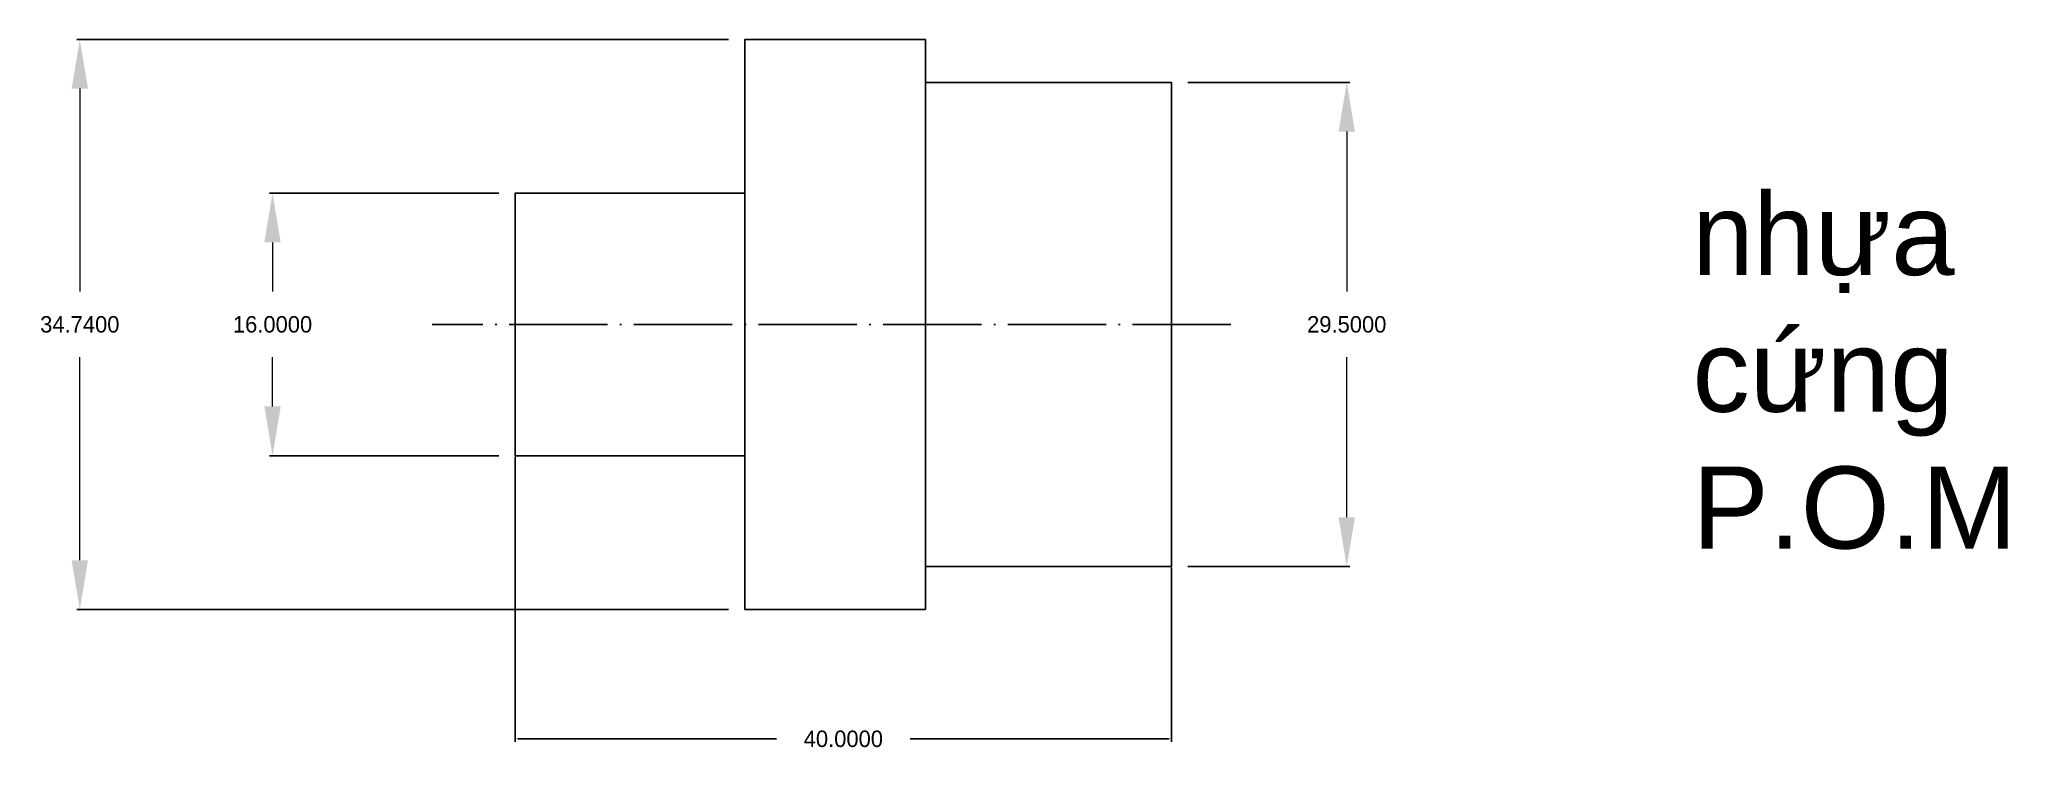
# Model space of a CAD drawing. Header units: inches. Extents: x -172 to -52, y 39 to 83.
import ezdxf

# ---------------------------------------------------------------- set-up
doc = ezdxf.new("R2010")
doc.units = ezdxf.units.IN
doc.header["$MEASUREMENT"] = 0
doc.linetypes.add('ACAD_ISO04W100', pattern=[30, 24, -3, 0, -3])
doc.layers.get('0').update_dxf_attribs({"true_color": 0xe7f0ff})
doc.layers.add('Layer1', color=7, linetype='ACAD_ISO04W100', true_color=0xe7f0ff)
doc.dimstyles.get("Standard").update_dxf_attribs({"dimtxt": 0.18, "dimasz": 0.18, "dimexe": 0.18, "dimexo": 0.0625, "dimgap": 0.09, "dimtad": 0, "dimtih": 1, "dimtoh": 1, "dimdec": 4, "dimzin": 0, "dimdsep": 46, "dimtxsty": 'Standard', "dimcen": 0.09, "dimadec": 0, "dimazin": 0, "dimtfac": 1, "dimtdec": 4, "dimtofl": 0, "dimtmove": 0, "dimatfit": 3, "dimfxl": 1, "dimtolj": 1, "dimtzin": 0, "dimarcsym": 0})

# ---------------------------------------------------------------- blocks, each defined once
blk = doc.blocks.new('*D4')
at = {"color": 0, "lineweight": -2}
for p, q in [((-129.99, 82.53), (-169.72, 82.53)), ((-129.99, 47.79), (-169.72, 47.79))]:
    blk.add_line(p, q, dxfattribs=at)
at = {"color": 0, "lineweight": 5}
for p, q in [((-169.54, 79.53), (-169.54, 67.16)), ((-169.54, 50.79), (-169.54, 63.16))]:
    blk.add_line(p, q, dxfattribs=at)
at = {"color": 0}
for points in [[(-170.04, 79.53), (-169.04, 79.53), (-169.54, 82.53)], [(-170.04, 50.79), (-169.04, 50.79), (-169.54, 47.79)]]:
    blk.add_solid(points, dxfattribs=at)
at = {"layer": 'Defpoints', "color": 0}
for p in [(-128.99, 82.53), (-169.54, 47.79), (-128.99, 47.79)]:
    blk.add_point(p, dxfattribs=at)
at = {"color": 0, "insert": (-169.54, 65.16), "char_height": 1, "attachment_point": 5}
blk.add_mtext('\\A1;34.7400', dxfattribs=at)
blk = doc.blocks.new('*D5')
at = {"color": 0, "lineweight": -2}
for p, q in [((-143.99, 73.16), (-157.97, 73.16)), ((-143.99, 57.16), (-157.97, 57.16))]:
    blk.add_line(p, q, dxfattribs=at)
at = {"color": 0, "lineweight": 5}
for p, q in [((-157.79, 70.16), (-157.79, 67.16)), ((-157.79, 60.16), (-157.79, 63.16))]:
    blk.add_line(p, q, dxfattribs=at)
at = {"color": 0}
for points in [[(-158.29, 70.16), (-157.29, 70.16), (-157.79, 73.16)], [(-158.29, 60.16), (-157.29, 60.16), (-157.79, 57.16)]]:
    blk.add_solid(points, dxfattribs=at)
at = {"layer": 'Defpoints', "color": 0}
for p in [(-142.99, 73.16), (-157.79, 57.16), (-142.99, 57.16)]:
    blk.add_point(p, dxfattribs=at)
at = {"color": 0, "insert": (-157.79, 65.16), "char_height": 1, "attachment_point": 5}
blk.add_mtext('\\A1;16.0000', dxfattribs=at)
blk = doc.blocks.new('*D6')
at = {"color": 0, "lineweight": -2}
for p, q in [((-101.99, 79.91), (-92.12, 79.91)), ((-101.99, 50.41), (-92.12, 50.41))]:
    blk.add_line(p, q, dxfattribs=at)
at = {"color": 0, "lineweight": 5}
for p, q in [((-92.3, 76.91), (-92.3, 67.16)), ((-92.3, 53.41), (-92.3, 63.16))]:
    blk.add_line(p, q, dxfattribs=at)
at = {"color": 0}
for points in [[(-92.8, 76.91), (-91.8, 76.91), (-92.3, 79.91)], [(-92.8, 53.41), (-91.8, 53.41), (-92.3, 50.41)]]:
    blk.add_solid(points, dxfattribs=at)
at = {"layer": 'Defpoints', "color": 0}
for p in [(-102.99, 79.91), (-102.99, 50.41), (-92.3, 50.41)]:
    blk.add_point(p, dxfattribs=at)
at = {"color": 0, "insert": (-92.3, 65.16), "char_height": 1, "attachment_point": 5}
blk.add_mtext('\\A1;29.5000', dxfattribs=at)
blk = doc.blocks.new('*D8')
at = {"color": 0, "lineweight": -2}
for p, q in [((-142.99, 57.1), (-142.99, 39.72)), ((-102.99, 50.35), (-102.99, 39.72)), ((-142.81, 39.9), (-127.07, 39.9)), ((-103.17, 39.9), (-118.91, 39.9))]:
    blk.add_line(p, q, dxfattribs=at)
at = {"color": 0}
for points in [[(-142.81, 39.93), (-142.81, 39.87), (-142.99, 39.9)], [(-103.17, 39.93), (-103.17, 39.87), (-102.99, 39.9)]]:
    blk.add_solid(points, dxfattribs=at)
at = {"layer": 'Defpoints', "color": 0}
for p in [(-142.99, 57.16), (-102.99, 50.41), (-142.99, 39.9)]:
    blk.add_point(p, dxfattribs=at)
at = {"color": 0, "insert": (-122.99, 39.9), "char_height": 1, "attachment_point": 5}
blk.add_mtext('\\A1;40.0000', dxfattribs=at)

msp = doc.modelspace()

# ---------------------------------------------------------------- linework, layer by layer
for points in [[(-128.98904, 47.79147), (-117.98904, 47.79147), (-117.98904, 82.53147), (-128.98904, 82.53147)], [(-117.98904, 50.41147), (-102.98904, 50.41147), (-102.98904, 79.91147), (-117.98904, 79.91147)], [(-142.98904, 57.16147), (-128.98904, 57.16147), (-128.98904, 73.16147), (-142.98904, 73.16147)]]:
    msp.add_lwpolyline(points, close=True)
at = {"layer": 'Layer1', "ltscale": 0.25}
msp.add_line((-99.37156, 65.16147), (-148.0489, 65.16147), dxfattribs=at)

# ---------------------------------------------------------------- texts
at = {"insert": (-71.22497, 73.17179), "char_height": 5, "width": 12.801476, "attachment_point": 1}
msp.add_mtext('nh{\\fArial|b0|i0|c0|p34;ựa cứng P.O.M}', dxfattribs=at)

# ---------------------------------------------------------------- dimensions: what is measured, and where the dimension line sits
for base, p1, p2, picture, middle in [((-169.54468, 47.79147), (-128.98904, 82.53147), (-128.98904, 47.79147), '*D4', (-169.54468, 65.16147)), ((-92.30413, 50.41147), (-102.98904, 79.91147), (-102.98904, 50.41147), '*D6', (-92.30413, 65.16147)), ((-157.786, 57.16147), (-142.98904, 73.16147), (-142.98904, 57.16147), '*D5', (-157.786, 65.16147))]:
    dim = msp.add_linear_dim(base=base, p1=p1, p2=p2, angle=90, dimstyle='Standard', override={"dimtxt": 1, "dimasz": 3, "dimexo": 1, "dimgap": 1.5, "dimlwd": 5})
    dim.commit()
    dim.dimension.update_dxf_attribs({"geometry": picture, "text_midpoint": middle})
dim = msp.add_linear_dim(base=(-142.98904, 39.90412), p1=(-102.98904, 50.41147), p2=(-142.98904, 57.16147), dimstyle='Standard', override={"dimtxt": 1, "dimgap": 1.5})
dim.commit()
dim.dimension.update_dxf_attribs({"geometry": '*D8', "text_midpoint": (-122.98904, 39.90412)})

doc.saveas('drawing.dxf')
